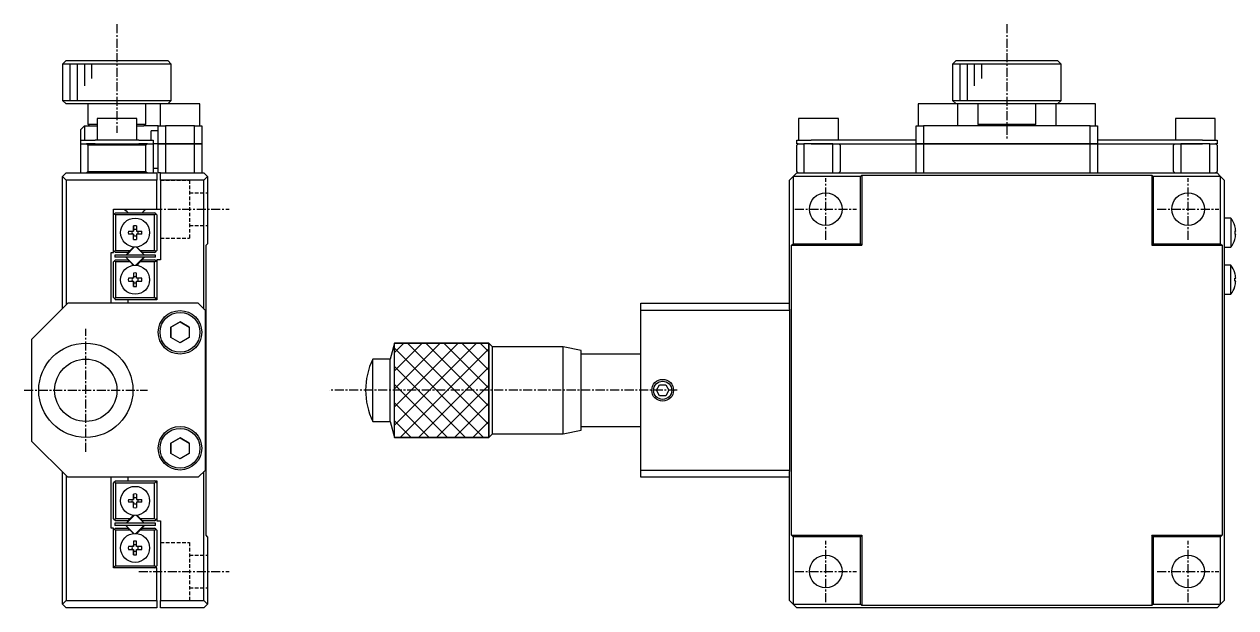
# Model space of a CAD drawing. Extents: x 10 to 386, y 10 to 242.
# Drawn here: x 218.9 to 386, y 110.2 to 190.8 of the extents above; entities that cross this region are included whole.
import ezdxf

# ---------------------------------------------------------------- set-up
doc = ezdxf.new("R2010")
doc.units = 0
doc.linetypes.add('CENTER', pattern=[2, 1.25, -0.25, 0.25, -0.25])
doc.linetypes.add('DASHED', pattern=[0.75, 0.5, -0.25])
doc.layers.get('0').update_dxf_attribs({"linetype": 'CONTINUOUS'})
doc.layers.add('CENTER', color=1, linetype='CENTER')

msp = doc.modelspace()

# ---------------------------------------------------------------- linework, layer by layer
at = {"color": 7, "linetype": 'CONTINUOUS'}
for p, q in [((224.65, 185.75), (224.15, 185.25)), ((224.65, 185.75), (238.65, 185.75)), ((239.15, 185.25), (238.65, 185.75)), ((347.456266, 185.75), (346.956266, 185.25)), ((347.456266, 185.75), (354.456266, 185.75)), ((347.456266, 185.75), (361.456266, 185.75)), ((354.456266, 185.75), (361.456266, 185.75)), ((361.956266, 185.25), (361.456266, 185.75)), ((239.15, 185.25), (224.15, 185.25)), ((224.15, 185.25), (224.15, 180.25)), ((239.15, 180.25), (239.15, 185.25)), ((354.456266, 185.25), (346.956266, 185.25)), ((346.956266, 185.25), (346.956266, 180.25)), ((361.956266, 185.25), (354.456266, 185.25)), ((361.956266, 180.25), (361.956266, 185.25)), ((224.15, 180.25), (239.15, 180.25)), ((224.15, 180.25), (224.65, 179.75)), ((237.6, 179.75), (224.65, 179.75)), ((227.65, 179.75), (227.65, 176.95)), ((235.65, 176.95), (235.65, 179.75)), ((243.1, 179.75), (237.6, 179.75)), ((237.6, 179.75), (237.6, 176.75)), ((238.65, 179.75), (239.15, 180.25)), ((243.1, 176.75), (243.1, 179.75)), ((344.956266, 179.75), (342.206266, 179.75)), ((342.206266, 179.75), (342.206266, 176.75)), ((347.706266, 179.75), (344.956266, 179.75)), ((346.956266, 180.25), (361.956266, 180.25)), ((346.956266, 180.25), (347.456266, 179.75)), ((361.206266, 179.75), (347.706266, 179.75)), ((347.706266, 176.75), (347.706266, 179.75)), ((350.456266, 179.75), (350.456266, 176.95)), ((358.456266, 176.95), (358.456266, 179.75)), ((363.956266, 179.75), (361.206266, 179.75)), ((361.206266, 179.75), (361.206266, 176.75)), ((361.456266, 179.75), (361.956266, 180.25)), ((366.706266, 179.75), (363.956266, 179.75)), ((366.706266, 176.75), (366.706266, 179.75)), ((234.4, 177.75), (228.9, 177.75)), ((228.9, 177.75), (228.9, 174.75)), ((234.4, 174.75), (234.4, 177.75)), ((328.456266, 177.75), (325.706266, 177.75)), ((325.706266, 177.75), (325.706266, 174.75)), ((331.206266, 177.75), (328.456266, 177.75)), ((331.206266, 174.75), (331.206266, 177.75)), ((380.456266, 177.75), (377.706266, 177.75)), ((377.706266, 177.75), (377.706266, 174.75)), ((383.206266, 177.75), (380.456266, 177.75)), ((383.206266, 174.75), (383.206266, 177.75)), ((227.15, 176.75), (226.65, 176.25)), ((226.65, 174.75), (226.65, 176.25)), ((227.15, 176.75), (227.15, 174.75)), ((227.15, 176.75), (228.9, 176.75)), ((227.65, 176.95), (228.9, 176.95)), ((227.65, 176.95), (227.85, 176.75)), ((234.4, 176.95), (235.65, 176.95)), ((234.4, 176.75), (235.35, 176.75)), ((237.35, 176.75), (235.35, 176.75)), ((235.45, 176.75), (235.65, 176.95)), ((237.35, 176.05), (236.35, 176.05)), ((236.35, 174.75), (236.35, 176.05)), ((237.35, 174.25), (237.35, 176.75)), ((237.35, 176.75), (238.35, 176.75)), ((238.35, 176.75), (238.35, 174.25)), ((242.35, 176.75), (238.35, 176.75)), ((242.35, 174.25), (242.35, 176.75)), ((242.35, 176.75), (243.35, 176.75)), ((243.35, 176.75), (243.35, 174.25)), ((341.956266, 174.25), (341.956266, 176.75)), ((341.956266, 176.75), (342.956266, 176.75)), ((342.956266, 176.75), (342.956266, 174.25)), ((353.206266, 176.75), (342.956266, 176.75)), ((350.456266, 176.95), (358.456266, 176.95)), ((350.456266, 176.95), (350.656266, 176.75)), ((355.706266, 176.75), (353.206266, 176.75)), ((365.956266, 176.75), (355.706266, 176.75)), ((358.256266, 176.75), (358.456266, 176.95)), ((365.956266, 174.25), (365.956266, 176.75)), ((365.956266, 176.75), (366.956266, 176.75)), ((366.956266, 176.75), (366.956266, 174.25)), ((226.65, 174.25), (226.65, 174.75)), ((226.65, 174.75), (228.65, 174.75)), ((226.65, 170.25), (226.65, 174.25)), ((226.65, 174.25), (227.45, 174.25)), ((227.65, 174.05), (227.45, 174.25)), ((227.45, 174.25), (227.77822, 174.25)), ((227.77822, 174.25), (227.45, 174.25)), ((235.65, 174.05), (227.65, 174.05)), ((227.65, 174.05), (227.65, 170.45)), ((228.65, 174.25), (227.77822, 174.25)), ((234.65, 174.75), (228.65, 174.75)), ((228.65, 174.25), (234.65, 174.25)), ((234.65, 174.75), (236.65, 174.75)), ((235.52178, 174.25), (234.65, 174.25)), ((235.52178, 174.25), (235.85, 174.25)), ((235.85, 174.25), (235.52178, 174.25)), ((235.85, 174.25), (235.65, 174.05)), ((235.65, 170.45), (235.65, 174.05)), ((235.85, 174.25), (236.65, 174.25)), ((236.65, 174.75), (236.65, 174.25)), ((236.65, 174.25), (236.65, 170.25)), ((237.35, 174.25), (236.65, 174.25)), ((238.35, 174.25), (237.35, 174.25)), ((237.35, 170.25), (237.35, 174.25)), ((237.35, 174.25), (238.35, 174.25)), ((238.35, 174.25), (242.35, 174.25)), ((238.35, 174.25), (238.35, 170.25)), ((242.35, 174.25), (238.35, 174.25)), ((243.35, 174.25), (242.35, 174.25)), ((242.35, 170.25), (242.35, 174.25)), ((242.35, 174.25), (243.35, 174.25)), ((243.35, 174.25), (243.35, 170.25)), ((325.456266, 174.25), (325.456266, 174.75)), ((325.456266, 174.75), (327.456266, 174.75)), ((325.656266, 174.25), (325.456266, 174.05)), ((325.656266, 174.25), (325.456266, 174.25)), ((325.456266, 170.45), (325.456266, 174.05)), ((325.656266, 174.25), (326.456266, 174.25)), ((326.456266, 174.25), (326.456266, 170.25)), ((327.456266, 174.25), (326.456266, 174.25)), ((327.456266, 174.25), (326.456266, 174.25)), ((341.956266, 174.75), (327.456266, 174.75)), ((330.456266, 174.25), (327.456266, 174.25)), ((327.456266, 174.25), (330.456266, 174.25)), ((330.456266, 170.25), (330.456266, 174.25)), ((330.456266, 174.25), (341.956266, 174.25)), ((331.456266, 174.05), (331.256266, 174.25)), ((331.456266, 174.05), (331.456266, 170.45)), ((342.956266, 174.25), (341.956266, 174.25)), ((341.956266, 170.25), (341.956266, 174.25)), ((341.956266, 174.25), (342.956266, 174.25)), ((342.956266, 174.25), (365.956266, 174.25)), ((342.956266, 174.25), (342.956266, 170.25)), ((365.956266, 174.25), (342.956266, 174.25)), ((366.956266, 174.25), (365.956266, 174.25)), ((365.956266, 170.25), (365.956266, 174.25)), ((365.956266, 174.25), (366.956266, 174.25)), ((381.456266, 174.75), (366.956266, 174.75)), ((366.956266, 174.25), (378.456266, 174.25)), ((366.956266, 174.25), (366.956266, 170.25)), ((377.656266, 174.25), (377.456266, 174.05)), ((377.456266, 170.45), (377.456266, 174.05)), ((381.456266, 174.25), (378.456266, 174.25)), ((378.456266, 174.25), (378.456266, 170.25)), ((378.456266, 174.25), (381.456266, 174.25)), ((381.456266, 174.75), (383.456266, 174.75)), ((382.456266, 174.25), (381.456266, 174.25)), ((382.456266, 174.25), (381.456266, 174.25)), ((382.456266, 170.25), (382.456266, 174.25)), ((382.456266, 174.25), (383.256266, 174.25)), ((383.456266, 174.05), (383.256266, 174.25)), ((383.456266, 174.25), (383.256266, 174.25)), ((383.456266, 174.75), (383.456266, 174.25)), ((383.456266, 174.05), (383.456266, 170.45)), ((237.35, 170.85), (236.65, 170.85)), ((224.65, 170.25), (224.15, 169.75)), ((224.15, 169.75), (224.65, 169.25)), ((224.15, 151.55), (224.15, 169.75)), ((224.65, 170.25), (237.15, 170.25)), ((224.65, 169.25), (224.65, 152.05)), ((237.15, 169.25), (224.65, 169.25)), ((227.45, 170.25), (227.65, 170.45)), ((227.65, 170.45), (235.65, 170.45)), ((235.65, 170.45), (235.85, 170.25)), ((237.15, 170.25), (237.15, 169.25)), ((237.15, 165.25), (237.15, 169.25)), ((237.65, 170.25), (237.35, 170.25)), ((237.65, 170.25), (243.65, 170.25)), ((237.65, 169.25), (237.65, 170.25)), ((237.65, 169.25), (237.65, 158.25)), ((243.65, 169.25), (237.65, 169.25)), ((243.65, 170.25), (244.15, 169.75)), ((244.15, 169.75), (243.65, 169.25)), ((243.65, 151.45), (243.65, 169.25)), ((244.15, 169.75), (244.15, 160.45)), ((324.956266, 169.75), (324.456266, 169.25)), ((324.456266, 151.45), (324.456266, 169.25)), ((325.456266, 170.25), (324.956266, 169.75)), ((324.956266, 169.75), (324.956266, 160.45)), ((334.256266, 169.75), (324.956266, 169.75)), ((325.456266, 170.45), (325.656266, 170.25)), ((325.456266, 170.25), (383.456266, 170.25)), ((331.256266, 170.25), (331.456266, 170.45)), ((334.256266, 169.75), (334.456266, 169.95)), ((334.256266, 160.45), (334.256266, 169.75)), ((334.456266, 169.95), (374.456266, 169.95)), ((334.456266, 169.95), (334.456266, 160.25)), ((374.456266, 169.95), (374.656266, 169.75)), ((374.456266, 169.95), (374.456266, 160.25)), ((383.956266, 169.75), (374.656266, 169.75)), ((374.656266, 169.75), (374.656266, 160.45)), ((377.456266, 170.45), (377.656266, 170.25)), ((383.256266, 170.25), (383.456266, 170.45)), ((383.956266, 169.75), (383.456266, 170.25)), ((383.956266, 160.45), (383.956266, 169.75)), ((384.456266, 169.25), (383.956266, 169.75)), ((384.456266, 169.25), (384.456266, 111.25)), ((231.15, 165.25), (237.15, 165.25)), ((231.15, 159.25), (231.15, 165.25)), ((231.15, 164.45), (231.3, 164.6)), ((231.45, 164.75), (231.3, 164.6)), ((231.3, 164.6), (231.45, 164.45)), ((231.45, 164.75), (236.85, 164.75)), ((231.45, 164.45), (231.45, 159.55)), ((236.85, 164.45), (231.45, 164.45)), ((232.65, 165.25), (232.9, 165)), ((232.9, 165), (233.15, 164.75)), ((235.15, 164.75), (235.4, 165)), ((235.4, 165), (235.65, 165.25)), ((237, 164.6), (236.85, 164.75)), ((236.85, 164.45), (237, 164.6)), ((236.85, 159.55), (236.85, 164.45)), ((237, 164.6), (237.15, 164.45)), ((237.15, 164.45), (237.15, 159.55)), ((385.354265, 164), (384.456266, 164)), ((385.354265, 164), (385.354265, 162)), ((233.221291, 162.2), (233.95, 162.2)), ((233.95, 162.2), (233.95, 162.928709)), ((233.95, 162.928709), (233.95, 162.386392)), ((233.95, 162.386392), (233.95, 162.2)), ((234.35, 162.928709), (234.35, 162.2)), ((234.35, 162.2), (235.078709, 162.2)), ((385.911998, 162.95), (385.911998, 162.928709)), ((385.911998, 162.95), (385.911998, 162.928709)), ((386.043741, 162.2), (385.911998, 162.2)), ((385.911998, 162.2), (385.911998, 161.8)), ((233.95, 161.8), (233.221291, 161.8)), ((233.95, 161.071291), (233.95, 161.8)), ((233.95, 161.8), (233.95, 161.613608)), ((233.95, 161.071291), (233.95, 161.613608)), ((235.078709, 161.8), (234.35, 161.8)), ((234.35, 161.8), (234.35, 161.071291)), ((385.354265, 162), (385.354265, 160)), ((385.911998, 161.8), (386.043741, 161.8)), ((385.911998, 161.071291), (385.911998, 161.05)), ((385.911998, 161.071291), (385.911998, 161.05)), ((230.85, 159.25), (231.15, 159.25)), ((230.85, 152.25), (230.85, 159.25)), ((231.3, 159.4), (231.15, 159.55)), ((231.45, 159.55), (231.3, 159.4)), ((231.3, 159.4), (231.45, 159.25)), ((236.95, 158.9), (231.35, 158.9)), ((231.35, 158.9), (231.35, 158.6)), ((231.45, 159.55), (233.447398, 159.55)), ((233.147398, 159.25), (231.45, 159.25)), ((233.973223, 159.987437), (232.912563, 158.926777)), ((232.956497, 158.9), (234.043934, 159.987437)), ((233.147398, 159.25), (233.447398, 159.55)), ((233.447398, 159.55), (233.911651, 160.014253)), ((235.387437, 158.926777), (234.326777, 159.987437)), ((234.388349, 160.014253), (234.852602, 159.55)), ((234.852602, 159.55), (236.85, 159.55)), ((234.852602, 159.55), (235.152602, 159.25)), ((236.85, 159.25), (235.152602, 159.25)), ((237, 159.4), (236.85, 159.55)), ((236.85, 159.25), (237, 159.4)), ((236.95, 158.6), (236.95, 158.9)), ((237.15, 159.55), (237, 159.4)), ((243.95, 160.25), (244.15, 160.45)), ((243.95, 120.25), (243.95, 160.25)), ((324.756266, 160.25), (324.956266, 160.45)), ((324.756266, 120.25), (324.756266, 160.25)), ((324.756266, 160.25), (334.456266, 160.25)), ((324.956266, 160.45), (334.256266, 160.45)), ((334.456266, 160.25), (334.256266, 160.45)), ((374.456266, 160.25), (374.656266, 160.45)), ((374.456266, 160.25), (384.156266, 160.25)), ((374.656266, 160.45), (383.956266, 160.45)), ((383.956266, 160.45), (384.156266, 160.25)), ((384.156266, 160.25), (384.156266, 120.25)), ((384.456266, 160), (385.354265, 160)), ((231.15, 157.95), (231.3, 158.1)), ((231.15, 153.05), (231.15, 157.95)), ((231.45, 158.25), (231.3, 158.1)), ((231.3, 158.1), (231.45, 157.95)), ((236.95, 158.6), (231.35, 158.6)), ((231.45, 158.25), (233.147398, 158.25)), ((231.45, 157.95), (231.45, 153.05)), ((233.447398, 157.95), (231.45, 157.95)), ((232.912563, 158.573223), (233.973223, 157.512563)), ((233.447398, 157.95), (233.147398, 158.25)), ((233.911651, 157.485747), (233.447398, 157.95)), ((234.821751, 158.078249), (234.256066, 157.512563)), ((234.326777, 157.512563), (235.387437, 158.573223)), ((234.852602, 157.95), (234.388349, 157.485747)), ((235.343503, 158.6), (234.821751, 158.078249)), ((235.152602, 158.25), (234.852602, 157.95)), ((236.85, 157.95), (234.852602, 157.95)), ((235.152602, 158.25), (236.85, 158.25)), ((237, 158.1), (236.85, 158.25)), ((236.85, 157.95), (237, 158.1)), ((236.85, 153.05), (236.85, 157.95)), ((237, 158.1), (237.15, 157.95)), ((237.15, 158.25), (237.15, 152.75)), ((237.65, 158.25), (237.15, 158.25)), ((385.354265, 157.5), (384.456266, 157.5)), ((385.354265, 155.5), (385.354265, 157.5)), ((233.95, 155.7), (233.221291, 155.7)), ((233.95, 156.428709), (233.95, 155.7)), ((233.95, 156.428709), (233.95, 155.886392)), ((233.95, 155.7), (233.95, 155.886392)), ((234.35, 155.7), (234.35, 156.428709)), ((235.078709, 155.7), (234.35, 155.7)), ((385.354265, 153.5), (385.354265, 155.5)), ((385.911998, 156.428709), (385.911998, 156.45)), ((385.911998, 156.428709), (385.911998, 156.45)), ((385.911998, 155.7), (386.043741, 155.7)), ((385.911998, 155.3), (385.911998, 155.7)), ((233.221291, 155.3), (233.95, 155.3)), ((233.95, 155.3), (233.95, 154.571291)), ((233.95, 155.113608), (233.95, 155.3)), ((233.95, 154.571291), (233.95, 155.113608)), ((234.35, 154.571291), (234.35, 155.3)), ((234.35, 155.3), (235.078709, 155.3)), ((386.043741, 155.3), (385.911998, 155.3)), ((385.911998, 154.55), (385.911998, 154.571291)), ((385.911998, 154.55), (385.911998, 154.571291)), ((224.85, 152.25), (219.85, 147.25)), ((242.85, 152.25), (224.85, 152.25)), ((231.3, 152.9), (231.15, 153.05)), ((231.45, 153.05), (231.3, 152.9)), ((231.3, 152.9), (231.45, 152.75)), ((231.45, 153.05), (236.85, 153.05)), ((233.15, 152.75), (231.45, 152.75)), ((233.15, 152.75), (233.15, 152.25)), ((237.15, 152.75), (233.15, 152.75)), ((237, 152.9), (236.85, 153.05)), ((236.85, 152.75), (237, 152.9)), ((237.15, 153.05), (237, 152.9)), ((243.85, 151.25), (242.85, 152.25)), ((303.956266, 152.25), (324.456266, 152.25)), ((303.956266, 151.25), (303.956266, 152.25)), ((384.456266, 153.5), (385.354265, 153.5)), ((243.85, 129.25), (243.85, 151.25)), ((324.456266, 151.25), (303.956266, 151.25)), ((303.956266, 129.25), (303.956266, 151.25)), ((324.456266, 151.45), (324.456266, 151.25)), ((324.456266, 151.25), (324.456266, 129.25)), ((239.1, 148.971688), (240.35, 149.693376)), ((240.35, 149.693376), (239.1, 148.971688)), ((239.1, 147.528312), (239.1, 148.971688)), ((239.1, 148.971688), (239.1, 147.528312)), ((240.35, 149.693376), (241.6, 148.971688)), ((241.6, 148.971688), (240.35, 149.693376)), ((241.6, 148.971688), (241.6, 147.528312)), ((219.85, 147.25), (219.85, 133.25)), ((240.35, 146.806624), (239.1, 147.528312)), ((241.6, 147.528312), (240.35, 146.806624)), ((269.956259, 146.749999), (269.366771, 144.55)), ((269.956259, 133.750001), (269.956259, 146.749999)), ((282.95626, 146.749999), (269.956259, 146.749999)), ((269.956259, 146.749999), (282.95626, 146.749999)), ((269.956259, 133.750001), (269.956259, 146.749999)), ((282.95626, 133.750001), (282.95626, 146.749999)), ((283.456262, 146.249996), (282.95626, 146.749999)), ((282.95626, 146.749999), (282.95626, 133.750001)), ((283.456262, 134.250004), (283.456262, 146.249996)), ((293.206267, 146.249996), (283.456262, 146.249996)), ((293.206267, 134.250004), (293.206267, 146.249996)), ((295.706266, 145.749997), (293.206267, 146.249996)), ((295.706266, 134.750003), (295.706266, 145.749997)), ((266.95626, 135.95), (266.95626, 144.55)), ((269.366771, 144.55), (266.95626, 144.55)), ((269.366771, 135.95), (269.366771, 144.55)), ((303.956266, 145.25), (295.706266, 145.25)), ((306.09024, 140.25), (306.523253, 141)), ((306.523253, 141), (307.389278, 141)), ((307.389278, 141), (307.822291, 140.25)), ((306.523253, 139.5), (306.09024, 140.25)), ((307.389278, 139.5), (306.523253, 139.5)), ((307.822291, 140.25), (307.389278, 139.5)), ((266.95626, 135.95), (269.366771, 135.95)), ((269.366771, 135.95), (269.956259, 133.750001)), ((282.95626, 133.750001), (283.456262, 134.250004)), ((283.456262, 134.250004), (293.206267, 134.250004)), ((293.206267, 134.250004), (295.706266, 134.750003)), ((295.706266, 135.25), (303.956266, 135.25)), ((219.85, 133.25), (224.85, 128.25)), ((239.1, 132.971688), (240.35, 133.693376)), ((240.35, 133.693376), (239.1, 132.971688)), ((239.1, 131.528312), (239.1, 132.971688)), ((239.1, 132.971688), (239.1, 131.528312)), ((240.35, 133.693376), (241.6, 132.971688)), ((241.6, 132.971688), (240.35, 133.693376)), ((241.6, 132.971688), (241.6, 131.528312)), ((269.956259, 133.750001), (282.95626, 133.750001)), ((282.95626, 133.750001), (269.956259, 133.750001)), ((240.35, 130.806624), (239.1, 131.528312)), ((241.6, 131.528312), (240.35, 130.806624)), ((224.15, 110.75), (224.15, 128.95)), ((242.85, 128.25), (243.85, 129.25)), ((243.65, 111.25), (243.65, 129.05)), ((303.956266, 129.25), (324.456266, 129.25)), ((303.956266, 128.25), (303.956266, 129.25)), ((324.456266, 129.25), (324.456266, 129.05)), ((324.456266, 111.25), (324.456266, 129.05)), ((224.65, 128.45), (224.65, 111.25)), ((242.85, 128.25), (224.85, 128.25)), ((230.85, 121.25), (230.85, 128.25)), ((231.15, 127.45), (231.3, 127.6)), ((231.15, 122.55), (231.15, 127.45)), ((231.45, 127.75), (231.3, 127.6)), ((231.3, 127.6), (231.45, 127.45)), ((231.45, 127.75), (233.15, 127.75)), ((231.45, 127.45), (231.45, 122.55)), ((236.85, 127.45), (231.45, 127.45)), ((233.15, 128.25), (233.15, 127.75)), ((233.15, 127.75), (237.15, 127.75)), ((237, 127.6), (236.85, 127.75)), ((236.85, 127.45), (237, 127.6)), ((236.85, 122.55), (236.85, 127.45)), ((237, 127.6), (237.15, 127.45)), ((237.15, 127.75), (237.15, 122.25)), ((324.456266, 128.25), (303.956266, 128.25)), ((233.95, 125.2), (233.95, 125.928709)), ((233.95, 125.928709), (233.95, 125.386392)), ((234.35, 125.928709), (234.35, 125.2)), ((233.221291, 125.2), (233.95, 125.2)), ((233.95, 124.8), (233.221291, 124.8)), ((233.95, 125.386392), (233.95, 125.2)), ((233.95, 124.071291), (233.95, 124.8)), ((233.95, 124.8), (233.95, 124.613608)), ((233.95, 124.071291), (233.95, 124.613608)), ((234.35, 125.2), (235.078709, 125.2)), ((235.078709, 124.8), (234.35, 124.8)), ((234.35, 124.8), (234.35, 124.071291)), ((231.3, 122.4), (231.15, 122.55)), ((231.45, 122.55), (231.3, 122.4)), ((231.3, 122.4), (231.45, 122.25)), ((231.45, 122.55), (233.447398, 122.55)), ((233.147398, 122.25), (231.45, 122.25)), ((233.973223, 122.987437), (232.912563, 121.926777)), ((232.956497, 121.9), (233.478249, 122.421751)), ((233.147398, 122.25), (233.447398, 122.55)), ((233.447398, 122.55), (233.911651, 123.014253)), ((233.478249, 122.421751), (234.043934, 122.987437)), ((235.387437, 121.926777), (234.326777, 122.987437)), ((234.388349, 123.014253), (234.852602, 122.55)), ((234.852602, 122.55), (235.152602, 122.25)), ((234.852602, 122.55), (236.85, 122.55)), ((236.85, 122.25), (235.152602, 122.25)), ((237, 122.4), (236.85, 122.55)), ((236.85, 122.25), (237, 122.4)), ((237.15, 122.55), (237, 122.4)), ((237.15, 122.25), (237.65, 122.25)), ((237.65, 122.25), (237.65, 111.25)), ((231.15, 121.25), (230.85, 121.25)), ((231.15, 115.75), (231.15, 121.25)), ((231.15, 120.95), (231.3, 121.1)), ((231.45, 121.25), (231.3, 121.1)), ((231.3, 121.1), (231.45, 120.95)), ((231.35, 121.9), (231.35, 121.6)), ((236.95, 121.9), (231.35, 121.9)), ((236.95, 121.6), (231.35, 121.6)), ((231.45, 121.25), (233.147398, 121.25)), ((231.45, 120.95), (231.45, 116.05)), ((233.447398, 120.95), (231.45, 120.95)), ((232.912563, 121.573223), (233.973223, 120.512563)), ((233.447398, 120.95), (233.147398, 121.25)), ((233.911651, 120.485747), (233.447398, 120.95)), ((235.343503, 121.6), (234.256066, 120.512563)), ((234.326777, 120.512563), (235.387437, 121.573223)), ((234.852602, 120.95), (234.388349, 120.485747)), ((235.152602, 121.25), (234.852602, 120.95)), ((236.85, 120.95), (234.852602, 120.95)), ((235.152602, 121.25), (236.85, 121.25)), ((237, 121.1), (236.85, 121.25)), ((236.85, 120.95), (237, 121.1)), ((236.85, 116.05), (236.85, 120.95)), ((236.95, 121.6), (236.95, 121.9)), ((237, 121.1), (237.15, 120.95)), ((237.15, 120.95), (237.15, 116.05)), ((233.95, 119.428709), (233.95, 118.7)), ((233.95, 119.428709), (233.95, 118.886392)), ((233.95, 118.7), (233.95, 118.886392)), ((234.35, 118.7), (234.35, 119.428709)), ((244.15, 120.05), (243.95, 120.25)), ((244.15, 120.05), (244.15, 110.75)), ((324.956266, 120.05), (324.756266, 120.25)), ((324.756266, 120.25), (334.456266, 120.25)), ((324.956266, 120.05), (324.956266, 110.75)), ((334.256266, 120.05), (324.956266, 120.05)), ((334.256266, 120.05), (334.456266, 120.25)), ((334.256266, 110.75), (334.256266, 120.05)), ((334.456266, 120.25), (334.456266, 110.55)), ((374.456266, 120.25), (374.456266, 110.55)), ((374.656266, 120.05), (374.456266, 120.25)), ((374.456266, 120.25), (384.156266, 120.25)), ((374.656266, 120.05), (374.656266, 110.75)), ((383.956266, 120.05), (374.656266, 120.05)), ((384.156266, 120.25), (383.956266, 120.05)), ((383.956266, 110.75), (383.956266, 120.05)), ((233.95, 118.7), (233.221291, 118.7)), ((233.221291, 118.3), (233.95, 118.3)), ((233.95, 118.3), (233.95, 117.571291)), ((233.95, 118.113608), (233.95, 118.3)), ((233.95, 117.571291), (233.95, 118.113608)), ((235.078709, 118.7), (234.35, 118.7)), ((234.35, 117.571291), (234.35, 118.3)), ((234.35, 118.3), (235.078709, 118.3)), ((231.3, 115.9), (231.15, 116.05)), ((237.15, 115.75), (231.15, 115.75)), ((231.45, 116.05), (231.3, 115.9)), ((231.3, 115.9), (231.45, 115.75)), ((231.45, 116.05), (236.85, 116.05)), ((237, 115.9), (236.85, 116.05)), ((236.85, 115.75), (237, 115.9)), ((237.15, 116.05), (237, 115.9)), ((237.15, 111.25), (237.15, 115.75)), ((224.65, 111.25), (224.15, 110.75)), ((224.15, 110.75), (224.65, 110.25)), ((224.65, 111.25), (237.15, 111.25)), ((237.15, 111.25), (237.15, 110.25)), ((237.65, 111.25), (243.65, 111.25)), ((237.65, 110.25), (237.65, 111.25)), ((243.65, 111.25), (244.15, 110.75)), ((244.15, 110.75), (243.65, 110.25)), ((324.456266, 111.25), (324.956266, 110.75)), ((324.956266, 110.75), (334.256266, 110.75)), ((324.956266, 110.75), (325.456266, 110.25)), ((334.456266, 110.55), (334.256266, 110.75)), ((374.456266, 110.55), (334.456266, 110.55)), ((374.656266, 110.75), (374.456266, 110.55)), ((374.656266, 110.75), (383.956266, 110.75)), ((383.456266, 110.25), (383.956266, 110.75)), ((383.956266, 110.75), (384.456266, 111.25)), ((237.15, 110.25), (224.65, 110.25)), ((243.65, 110.25), (237.65, 110.25)), ((383.456266, 110.25), (325.456266, 110.25))]:
    msp.add_line(p, q, dxfattribs=at)
at = {"color": 3, "linetype": 'CONTINUOUS'}
for p, q in [((225.15, 185.25), (225.15, 180.25)), ((226.15, 185.25), (226.15, 180.25)), ((227.15, 185.25), (227.15, 182.25)), ((228.15, 185.25), (228.15, 183.25)), ((347.956266, 185.25), (347.956266, 180.25)), ((348.956266, 185.25), (348.956266, 180.25)), ((349.956266, 185.25), (349.956266, 182.25)), ((350.956266, 185.25), (350.956266, 183.25)), ((269.956259, 145.456259), (271.249999, 146.749999)), ((269.956259, 142.956259), (273.749999, 146.749999)), ((269.956259, 140.456259), (276.249999, 146.749999)), ((269.956259, 137.956259), (278.749999, 146.749999)), ((269.956259, 135.456259), (281.249999, 146.749999)), ((269.956259, 146.043741), (282.249999, 133.750001)), ((270.750001, 133.750001), (282.95626, 145.95626)), ((271.750001, 146.749999), (282.95626, 135.54374)), ((274.250001, 146.749999), (282.95626, 138.04374)), ((276.750001, 146.749999), (282.95626, 140.54374)), ((279.250001, 146.749999), (282.95626, 143.04374)), ((281.750001, 146.749999), (282.95626, 145.54374)), ((269.956259, 143.543741), (279.749999, 133.750001)), ((273.250001, 133.750001), (282.95626, 143.45626)), ((269.956259, 141.043741), (277.249999, 133.750001)), ((275.750001, 133.750001), (282.95626, 140.95626)), ((269.956259, 138.543741), (274.749999, 133.750001)), ((278.250001, 133.750001), (282.95626, 138.45626)), ((269.956259, 136.043741), (272.249999, 133.750001)), ((280.750001, 133.750001), (282.95626, 135.95626))]:
    msp.add_line(p, q, dxfattribs=at)
at = {"color": 3, "linetype": 'DASHED'}
for p, q in [((237.65, 169.25), (241.65, 169.25)), ((241.65, 169.25), (241.65, 161.25)), ((241.65, 167.5), (244.15, 167.5)), ((241.65, 163), (244.15, 163)), ((237.65, 161.25), (241.65, 161.25)), ((237.65, 119.25), (241.65, 119.25)), ((241.65, 119.25), (241.65, 111.25)), ((241.65, 117.5), (244.15, 117.5)), ((241.65, 113), (244.15, 113)), ((237.65, 111.25), (241.65, 111.25))]:
    msp.add_line(p, q, dxfattribs=at)
at = {"color": 7, "linetype": 'CONTINUOUS'}
for centre, radius in [((329.456266, 165.25), 2.25), ((379.456266, 165.25), 2.25), ((234.15, 162), 2), ((234.15, 155.5), 2), ((240.35, 148.25), 3), ((240.35, 148.25), 2.75), ((227.35, 140.25), 6.499999), ((227.35, 140.25), 4.3), ((306.956266, 140.25), 1.25), ((240.35, 132.25), 3), ((240.35, 132.25), 2.75), ((234.15, 125), 2), ((234.15, 118.5), 2), ((329.456266, 115.25), 2.25), ((379.456266, 115.25), 2.25)]:
    msp.add_circle(centre, radius, dxfattribs=at)
at = {"color": 3, "linetype": 'CONTINUOUS'}
msp.add_circle((306.956266, 140.25), 1.5, dxfattribs=at)
at = {"color": 7, "linetype": 'CONTINUOUS'}
for centre, radius, start, end in [((382.856266, 162), 3.2, 17.270005, 38.682187), ((234.15, 162), 0.95, 167.846803, 192.153197), ((234.15, 162), 0.435085, 152.633517, 207.366483), ((234.15, 162), 0.95, 77.846803, 102.153197), ((234.15, 162), 0.435085, 62.633517, 117.366483), ((234.15, 162), 0.435085, 332.633517, 27.366483), ((234.15, 162), 0.95, 347.846803, 12.153197), ((382.856266, 162), 3.193744, 3.59035, 16.905258), ((234.15, 162), 0.435085, 242.633517, 297.366483), ((234.15, 162), 0.95, 257.846803, 282.153197), ((382.856266, 162), 3.2, 321.317813, 342.729995), ((382.856266, 162), 3.193744, 343.094742, 356.40965), ((233.053984, 158.785355), 0.2, 135, 145.024696), ((234.114645, 159.846016), 0.2, 126.858028, 135), ((234.185355, 159.846016), 0.2, 128.738756, 135), ((234.185355, 159.846016), 0.2, 45, 53.141972), ((235.246016, 158.785355), 0.2, 34.975304, 45), ((233.053984, 158.714645), 0.2, 214.975304, 225), ((234.114645, 157.653984), 0.2, 225, 233.141972), ((234.114645, 157.653984), 0.2, 308.738756, 315), ((234.185355, 157.653984), 0.2, 306.858028, 315), ((235.246016, 158.714645), 0.2, 315, 325.024696), ((382.856266, 155.5), 3.2, 17.270005, 38.682187), ((234.15, 155.5), 0.95, 167.846803, 192.153197), ((234.15, 155.5), 0.435085, 152.633517, 207.366483), ((234.15, 155.5), 0.95, 77.846803, 102.153197), ((234.15, 155.5), 0.435085, 62.633517, 117.366483), ((234.15, 155.5), 0.435085, 332.633517, 27.366483), ((234.15, 155.5), 0.95, 347.846803, 12.153197), ((382.856266, 155.5), 3.193744, 3.59035, 16.905258), ((234.15, 155.5), 0.435085, 242.633517, 297.366483), ((234.15, 155.5), 0.95, 257.846803, 282.153197), ((382.856266, 155.5), 3.2, 321.317813, 342.729995), ((382.856266, 155.5), 3.193744, 343.094742, 356.40965), ((275.70126, 140.250001), 9.745001, 153.816211, 206.183794), ((234.15, 125), 0.95, 77.846803, 102.153197), ((234.15, 125), 0.435085, 62.633517, 117.366483), ((234.15, 125), 0.95, 167.846803, 192.153197), ((234.15, 125), 0.435085, 152.633517, 207.366483), ((234.15, 125), 0.435085, 242.633517, 297.366483), ((234.15, 125), 0.95, 257.846803, 282.153197), ((234.15, 125), 0.435085, 332.633517, 27.366483), ((234.15, 125), 0.95, 347.846803, 12.153197), ((234.114645, 122.846016), 0.2, 126.858028, 135), ((234.185355, 122.846016), 0.2, 128.738756, 135), ((234.185355, 122.846016), 0.2, 45, 53.141972), ((233.053984, 121.785355), 0.2, 135, 145.024696), ((233.053984, 121.714645), 0.2, 214.975304, 225), ((234.114645, 120.653984), 0.2, 225, 233.141972), ((234.114645, 120.653984), 0.2, 308.738756, 315), ((234.185355, 120.653984), 0.2, 306.858028, 315), ((235.246016, 121.785355), 0.2, 34.975304, 45), ((235.246016, 121.714645), 0.2, 315, 325.024696), ((234.15, 118.5), 0.95, 77.846803, 102.153197), ((234.15, 118.5), 0.435085, 62.633517, 117.366483), ((234.15, 118.5), 0.95, 167.846803, 192.153197), ((234.15, 118.5), 0.435085, 152.633517, 207.366483), ((234.15, 118.5), 0.435085, 242.633517, 297.366483), ((234.15, 118.5), 0.95, 257.846803, 282.153197), ((234.15, 118.5), 0.435085, 332.633517, 27.366483), ((234.15, 118.5), 0.95, 347.846803, 12.153197)]:
    msp.add_arc(centre, radius, start, end, dxfattribs=at)
at = {"layer": 'CENTER', "color": 1, "linetype": 'CENTER'}
for p, q in [((231.65, 190.75), (231.65, 175.75)), ((354.456266, 190.75), (354.456266, 174.75)), ((329.456266, 161), (329.456266, 169.5)), ((379.456266, 161), (379.456266, 169.5)), ((234.65, 165.25), (247.15, 165.25)), ((325.206266, 165.25), (333.706266, 165.25)), ((375.206266, 165.25), (383.706266, 165.25)), ((227.35, 131.750001), (227.35, 148.749999)), ((218.850001, 140.25), (235.849999, 140.25)), ((308.956266, 140.25), (260.956259, 140.25)), ((329.456266, 111), (329.456266, 119.5)), ((379.456266, 111), (379.456266, 119.5)), ((234.65, 115.25), (247.15, 115.25)), ((325.206266, 115.25), (333.706266, 115.25)), ((375.206266, 115.25), (383.706266, 115.25))]:
    msp.add_line(p, q, dxfattribs=at)

doc.saveas('drawing.dxf')
